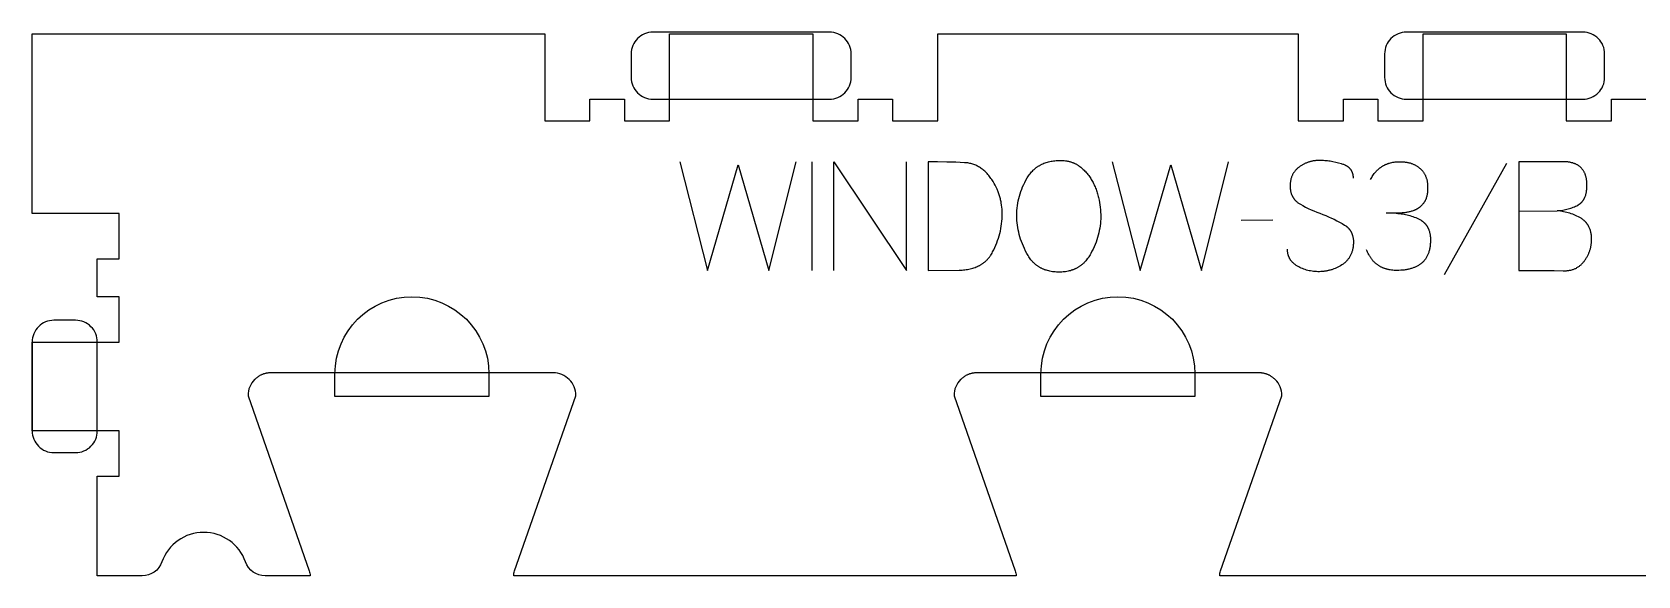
# Model space of a CAD drawing. Extents: x 0 to 4485, y 0 to 8771.
# Drawn here: x 1624.9 to 2068.2, y 4060.3 to 4210.3 of the extents above; entities that cross this region are included whole.
import ezdxf

# ---------------------------------------------------------------- set-up
doc = ezdxf.new("R2010")
doc.units = 0
for name, color, linetype in [('1_ANYTOOL_1MMDEEP_LABELS_S', 2, 'CONTINUOUS'), ('4_ANYTOOL_CUTTHROUGH_OUTSI', 5, 'CONTINUOUS'), ('5_ANYTOOL_HALF_MILL_9MM_IN', 3, 'CONTINUOUS')]:
    doc.layers.add(name, color=color, linetype=linetype)

msp = doc.modelspace()

# ---------------------------------------------------------------- linework, layer by layer
at = {"layer": '1_ANYTOOL_1MMDEEP_LABELS_S', "color": 2}
for points in [[(1803.66, 4174.59), (1811.38, 4144.59), (1819.82, 4173.69), (1828.31, 4144.59), (1835.81, 4174.59)], [(1840.18, 4174.59), (1840.18, 4144.59)], [(1846.18, 4144.59), (1846.18, 4174.59), (1866.24, 4144.59), (1866.24, 4174.59)], [(1923.06, 4174.59), (1930.78, 4144.59), (1939.22, 4173.69), (1947.71, 4144.59), (1955.21, 4174.59)], [(1989.66, 4170), (1989.66, 4170.19), (1989.66, 4170.28), (1989.65, 4170.38), (1989.64, 4170.47), (1989.64, 4170.56), (1989.62, 4170.64), (1989.61, 4170.73), (1989.6, 4170.82), (1989.58, 4170.9), (1989.57, 4170.99), (1989.55, 4171.07), (1989.53, 4171.15), (1989.51, 4171.23), (1989.48, 4171.31), (1989.46, 4171.39), (1989.43, 4171.47), (1989.4, 4171.55), (1989.38, 4171.63), (1989.34, 4171.7), (1989.31, 4171.77), (1989.28, 4171.85), (1989.24, 4171.92), (1989.2, 4171.99), (1989.16, 4172.06), (1989.12, 4172.13), (1989.08, 4172.2), (1989.04, 4172.26), (1988.99, 4172.33), (1988.94, 4172.4), (1988.89, 4172.46), (1988.84, 4172.52), (1988.79, 4172.58), (1988.74, 4172.64), (1988.68, 4172.7), (1988.63, 4172.76), (1988.57, 4172.82), (1988.51, 4172.88), (1988.45, 4172.93), (1988.38, 4172.99), (1988.32, 4173.04), (1988.25, 4173.09), (1988.18, 4173.14), (1988.11, 4173.2), (1988.04, 4173.24), (1987.97, 4173.29), (1987.9, 4173.34), (1987.82, 4173.39), (1987.74, 4173.43), (1987.66, 4173.48), (1987.58, 4173.52), (1987.5, 4173.56), (1987.33, 4173.64), (1987.15, 4173.72), (1986.97, 4173.79), (1986.78, 4173.86), (1986.59, 4173.93), (1986.39, 4173.99), (1985.57, 4174.21), (1984.77, 4174.4), (1983.99, 4174.56), (1983.22, 4174.7), (1982.84, 4174.75), (1982.46, 4174.8), (1982.09, 4174.84), (1981.72, 4174.87), (1981.35, 4174.9), (1980.99, 4174.92), (1980.63, 4174.93), (1980.28, 4174.93), (1980.08, 4174.93), (1979.89, 4174.93), (1979.7, 4174.92), (1979.51, 4174.9), (1979.32, 4174.89), (1979.13, 4174.87), (1978.94, 4174.85), (1978.75, 4174.82), (1978.57, 4174.79), (1978.39, 4174.75), (1978.2, 4174.72), (1978.02, 4174.68), (1977.84, 4174.63), (1977.66, 4174.58), (1977.49, 4174.53), (1977.31, 4174.48), (1977.14, 4174.42), (1976.96, 4174.36), (1976.79, 4174.29), (1976.62, 4174.22), (1976.45, 4174.15), (1976.28, 4174.07), (1976.11, 4173.99), (1975.95, 4173.91), (1975.78, 4173.82), (1975.62, 4173.73), (1975.46, 4173.64), (1975.3, 4173.54), (1975.14, 4173.44), (1974.98, 4173.33), (1974.82, 4173.22), (1974.66, 4173.11), (1974.51, 4173), (1974.36, 4172.88), (1974.22, 4172.76), (1974.08, 4172.63), (1973.95, 4172.5), (1973.82, 4172.37), (1973.7, 4172.24), (1973.58, 4172.1), (1973.46, 4171.96), (1973.35, 4171.82), (1973.25, 4171.67), (1973.15, 4171.52), (1973.05, 4171.37), (1972.96, 4171.22), (1972.88, 4171.06), (1972.8, 4170.9), (1972.72, 4170.73), (1972.65, 4170.57), (1972.59, 4170.4), (1972.53, 4170.22), (1972.47, 4170.05), (1972.42, 4169.87), (1972.38, 4169.68), (1972.33, 4169.5), (1972.3, 4169.31), (1972.27, 4169.12), (1972.24, 4168.92), (1972.22, 4168.73), (1972.2, 4168.52), (1972.19, 4168.32), (1972.18, 4168.11), (1972.18, 4167.9), (1972.18, 4167.69), (1972.19, 4167.48), (1972.2, 4167.27), (1972.22, 4167.07), (1972.25, 4166.87), (1972.28, 4166.67), (1972.31, 4166.48), (1972.36, 4166.29), (1972.4, 4166.1), (1972.45, 4165.92), (1972.51, 4165.74), (1972.58, 4165.57), (1972.61, 4165.48), (1972.65, 4165.39), (1972.68, 4165.31), (1972.72, 4165.23), (1972.76, 4165.14), (1972.8, 4165.06), (1972.84, 4164.98), (1972.89, 4164.9), (1972.93, 4164.83), (1972.98, 4164.75), (1973.02, 4164.67), (1973.07, 4164.6), (1973.12, 4164.52), (1973.18, 4164.45), (1973.23, 4164.37), (1973.28, 4164.3), (1973.34, 4164.23), (1973.4, 4164.16), (1973.46, 4164.09), (1973.52, 4164.02), (1973.58, 4163.95), (1973.64, 4163.89), (1973.7, 4163.82), (1973.77, 4163.76), (1973.9, 4163.63), (1974.05, 4163.51), (1974.19, 4163.39), (1974.34, 4163.27), (1974.5, 4163.16), (1974.66, 4163.05), (1974.83, 4162.95), (1975.01, 4162.85), (1975.72, 4162.46), (1976.45, 4162.08), (1977.2, 4161.71), (1977.96, 4161.35), (1978.74, 4161.01), (1979.54, 4160.67), (1980.35, 4160.35), (1981.18, 4160.04), (1982, 4159.73), (1982.81, 4159.4), (1983.6, 4159.05), (1984.36, 4158.69), (1985.11, 4158.32), (1985.83, 4157.93), (1986.54, 4157.52), (1987.22, 4157.1), (1987.39, 4156.99), (1987.55, 4156.88), (1987.7, 4156.76), (1987.78, 4156.7), (1987.85, 4156.64), (1987.92, 4156.58), (1987.99, 4156.52), (1988.06, 4156.46), (1988.13, 4156.39), (1988.19, 4156.32), (1988.26, 4156.26), (1988.32, 4156.19), (1988.38, 4156.12), (1988.44, 4156.05), (1988.5, 4155.98), (1988.56, 4155.91), (1988.62, 4155.84), (1988.67, 4155.76), (1988.72, 4155.69), (1988.77, 4155.61), (1988.82, 4155.53), (1988.87, 4155.46), (1988.92, 4155.38), (1988.97, 4155.3), (1989.01, 4155.22), (1989.05, 4155.14), (1989.09, 4155.05), (1989.13, 4154.97), (1989.17, 4154.89), (1989.21, 4154.8), (1989.24, 4154.71), (1989.28, 4154.63), (1989.31, 4154.54), (1989.34, 4154.45), (1989.37, 4154.36), (1989.4, 4154.27), (1989.42, 4154.17), (1989.47, 4153.99), (1989.52, 4153.79), (1989.55, 4153.6), (1989.58, 4153.4), (1989.61, 4153.2), (1989.63, 4152.99), (1989.64, 4152.78), (1989.65, 4152.56), (1989.65, 4152.34), (1989.65, 4152.12), (1989.64, 4151.89), (1989.62, 4151.66), (1989.6, 4151.43), (1989.57, 4151.2), (1989.54, 4150.98), (1989.51, 4150.76), (1989.46, 4150.54), (1989.42, 4150.33), (1989.37, 4150.12), (1989.31, 4149.92), (1989.25, 4149.71), (1989.18, 4149.52), (1989.11, 4149.32), (1989.03, 4149.13), (1988.95, 4148.95), (1988.87, 4148.76), (1988.78, 4148.58), (1988.68, 4148.41), (1988.58, 4148.24), (1988.47, 4148.07), (1988.36, 4147.91), (1988.24, 4147.75), (1988.12, 4147.59), (1987.99, 4147.44), (1987.86, 4147.29), (1987.72, 4147.14), (1987.58, 4147), (1987.44, 4146.86), (1987.28, 4146.73), (1987.13, 4146.6), (1986.97, 4146.47), (1986.8, 4146.35), (1986.63, 4146.23), (1986.45, 4146.11), (1986.09, 4145.89), (1985.72, 4145.68), (1985.36, 4145.49), (1984.99, 4145.31), (1984.61, 4145.15), (1984.23, 4144.99), (1984.04, 4144.92), (1983.85, 4144.86), (1983.66, 4144.79), (1983.47, 4144.73), (1983.27, 4144.68), (1983.08, 4144.62), (1982.88, 4144.58), (1982.68, 4144.53), (1982.49, 4144.49), (1982.29, 4144.45), (1982.09, 4144.41), (1981.89, 4144.38), (1981.69, 4144.35), (1981.49, 4144.33), (1981.08, 4144.29), (1980.67, 4144.26), (1980.26, 4144.25), (1979.84, 4144.25), (1979.44, 4144.26), (1979.03, 4144.29), (1978.63, 4144.33), (1978.24, 4144.38), (1977.85, 4144.44), (1977.46, 4144.52), (1977.08, 4144.61), (1976.7, 4144.71), (1976.33, 4144.83), (1975.96, 4144.96), (1975.6, 4145.1), (1975.24, 4145.25), (1974.89, 4145.42), (1974.54, 4145.6), (1974.19, 4145.79), (1974.02, 4145.89), (1973.86, 4145.99), (1973.7, 4146.1), (1973.55, 4146.21), (1973.4, 4146.32), (1973.26, 4146.44), (1973.12, 4146.56), (1972.99, 4146.68), (1972.87, 4146.8), (1972.75, 4146.93), (1972.63, 4147.06), (1972.52, 4147.19), (1972.47, 4147.26), (1972.42, 4147.33), (1972.37, 4147.39), (1972.32, 4147.46), (1972.27, 4147.53), (1972.22, 4147.61), (1972.18, 4147.68), (1972.14, 4147.75), (1972.09, 4147.82), (1972.05, 4147.9), (1972.01, 4147.97), (1971.97, 4148.05), (1971.94, 4148.12), (1971.9, 4148.2), (1971.87, 4148.28), (1971.84, 4148.36), (1971.8, 4148.44), (1971.77, 4148.52), (1971.75, 4148.6), (1971.72, 4148.68), (1971.67, 4148.84), (1971.62, 4149.01), (1971.58, 4149.18), (1971.55, 4149.36), (1971.52, 4149.53), (1971.49, 4149.71), (1971.47, 4149.9), (1971.46, 4150.08), (1971.45, 4150.27), (1971.45, 4150.46)], [(1994.38, 4169.66), (1994.54, 4169.96), (1994.7, 4170.26), (1994.87, 4170.54), (1995.05, 4170.82), (1995.23, 4171.08), (1995.42, 4171.34), (1995.62, 4171.58), (1995.72, 4171.7), (1995.82, 4171.82), (1995.93, 4171.93), (1996.03, 4172.04), (1996.14, 4172.15), (1996.25, 4172.26), (1996.36, 4172.36), (1996.47, 4172.47), (1996.58, 4172.57), (1996.69, 4172.66), (1996.81, 4172.76), (1996.93, 4172.85), (1997.05, 4172.94), (1997.17, 4173.03), (1997.29, 4173.12), (1997.42, 4173.2), (1997.54, 4173.28), (1997.67, 4173.36), (1997.8, 4173.43), (1997.93, 4173.51), (1998.06, 4173.58), (1998.19, 4173.65), (1998.33, 4173.71), (1998.46, 4173.78), (1998.6, 4173.84), (1998.74, 4173.9), (1998.88, 4173.95), (1999.03, 4174.01), (1999.17, 4174.06), (1999.32, 4174.11), (1999.46, 4174.16), (1999.61, 4174.2), (1999.92, 4174.28), (2000.22, 4174.35), (2000.54, 4174.42), (2000.86, 4174.47), (2001.19, 4174.51), (2001.52, 4174.55), (2001.86, 4174.57), (2002.21, 4174.58), (2002.56, 4174.59), (2002.77, 4174.59), (2002.98, 4174.58), (2003.19, 4174.57), (2003.39, 4174.56), (2003.59, 4174.54), (2003.79, 4174.52), (2003.98, 4174.5), (2004.18, 4174.47), (2004.37, 4174.44), (2004.56, 4174.41), (2004.74, 4174.37), (2004.93, 4174.32), (2005.11, 4174.28), (2005.28, 4174.23), (2005.46, 4174.18), (2005.63, 4174.12), (2005.8, 4174.06), (2005.97, 4173.99), (2006.14, 4173.92), (2006.3, 4173.85), (2006.46, 4173.78), (2006.62, 4173.7), (2006.78, 4173.62), (2006.93, 4173.53), (2007.08, 4173.44), (2007.23, 4173.34), (2007.38, 4173.25), (2007.52, 4173.15), (2007.66, 4173.04), (2007.8, 4172.93), (2007.94, 4172.82), (2008.07, 4172.7), (2008.2, 4172.58), (2008.33, 4172.46), (2008.45, 4172.34), (2008.57, 4172.21), (2008.68, 4172.08), (2008.79, 4171.94), (2008.9, 4171.8), (2009, 4171.66), (2009.09, 4171.52), (2009.19, 4171.37), (2009.27, 4171.22), (2009.36, 4171.07), (2009.44, 4170.91), (2009.51, 4170.75), (2009.58, 4170.59), (2009.65, 4170.42), (2009.71, 4170.25), (2009.77, 4170.08), (2009.83, 4169.91), (2009.88, 4169.73), (2009.92, 4169.55), (2009.97, 4169.36), (2010, 4169.17), (2010.04, 4168.98), (2010.07, 4168.79), (2010.09, 4168.59), (2010.11, 4168.39), (2010.13, 4168.19), (2010.14, 4167.98), (2010.15, 4167.77), (2010.15, 4167.56), (2010.15, 4167), (2010.13, 4166.67), (2010.11, 4166.35), (2010.08, 4166.04), (2010.04, 4165.74), (2010.01, 4165.59), (2009.99, 4165.44), (2009.96, 4165.3), (2009.93, 4165.16), (2009.9, 4165.03), (2009.86, 4164.89), (2009.82, 4164.76), (2009.78, 4164.63), (2009.74, 4164.51), (2009.7, 4164.38), (2009.65, 4164.26), (2009.6, 4164.14), (2009.55, 4164.03), (2009.5, 4163.92), (2009.44, 4163.8), (2009.39, 4163.7), (2009.33, 4163.59), (2009.26, 4163.49), (2009.2, 4163.39), (2009.13, 4163.29), (2009.06, 4163.2), (2008.99, 4163.1), (2008.85, 4162.93), (2008.69, 4162.75), (2008.54, 4162.59), (2008.38, 4162.43), (2008.3, 4162.35), (2008.22, 4162.28), (2008.13, 4162.2), (2008.05, 4162.13), (2007.96, 4162.06), (2007.87, 4161.99), (2007.79, 4161.93), (2007.7, 4161.86), (2007.61, 4161.8), (2007.51, 4161.74), (2007.42, 4161.68), (2007.33, 4161.62), (2007.23, 4161.56), (2007.14, 4161.51), (2007.04, 4161.45), (2006.94, 4161.4), (2006.84, 4161.35), (2006.74, 4161.3), (2006.64, 4161.26), (2006.54, 4161.21), (2006.44, 4161.17), (2006.33, 4161.13), (2006.12, 4161.05), (2005.91, 4160.97), (2005.69, 4160.91), (2005.47, 4160.84), (2005.25, 4160.78), (2005.02, 4160.73), (2004.8, 4160.68), (2004.57, 4160.63), (2004.34, 4160.59), (2004.1, 4160.55), (2003.87, 4160.51), (2003.63, 4160.48), (2003.39, 4160.46), (2003.15, 4160.44), (2002.91, 4160.42), (2002.66, 4160.41), (2002.41, 4160.4), (1998.71, 4160.36)], [(2031.92, 4174.12), (2014.74, 4143.35)], [(2035.35, 4160.92), (2045.89, 4161.05), (2046.29, 4161.08), (2046.69, 4161.12), (2047.07, 4161.17), (2047.46, 4161.22), (2047.83, 4161.29), (2048.2, 4161.37), (2048.57, 4161.45), (2048.93, 4161.54), (2049.29, 4161.65), (2049.63, 4161.76), (2049.98, 4161.88), (2050.32, 4162.01), (2050.65, 4162.14), (2050.98, 4162.29), (2051.3, 4162.45), (2051.61, 4162.61), (2051.69, 4162.65), (2051.77, 4162.7), (2051.84, 4162.74), (2051.92, 4162.79), (2051.99, 4162.84), (2052.06, 4162.89), (2052.13, 4162.94), (2052.2, 4162.99), (2052.27, 4163.05), (2052.34, 4163.1), (2052.4, 4163.16), (2052.47, 4163.22), (2052.53, 4163.28), (2052.59, 4163.34), (2052.65, 4163.4), (2052.71, 4163.46), (2052.77, 4163.53), (2052.83, 4163.59), (2052.88, 4163.66), (2052.94, 4163.73), (2052.99, 4163.8), (2053.04, 4163.87), (2053.09, 4163.94), (2053.14, 4164.02), (2053.19, 4164.09), (2053.24, 4164.17), (2053.28, 4164.25), (2053.33, 4164.33), (2053.37, 4164.41), (2053.41, 4164.49), (2053.45, 4164.58), (2053.49, 4164.66), (2053.53, 4164.75), (2053.57, 4164.84), (2053.64, 4165.02), (2053.71, 4165.2), (2053.77, 4165.39), (2053.83, 4165.59), (2053.88, 4165.79), (2053.92, 4166), (2053.96, 4166.21), (2054, 4166.43), (2054.03, 4166.66), (2054.06, 4166.89), (2054.08, 4167.12), (2054.1, 4167.36), (2054.11, 4167.61), (2054.12, 4167.86), (2054.12, 4168.12), (2054.11, 4168.52), (2054.11, 4168.71), (2054.1, 4168.9), (2054.08, 4169.09), (2054.06, 4169.27), (2054.04, 4169.46), (2054.02, 4169.63), (2053.99, 4169.81), (2053.96, 4169.98), (2053.92, 4170.15), (2053.89, 4170.32), (2053.85, 4170.48), (2053.8, 4170.64), (2053.75, 4170.8), (2053.7, 4170.95), (2053.65, 4171.1), (2053.59, 4171.25), (2053.53, 4171.39), (2053.47, 4171.53), (2053.4, 4171.67), (2053.33, 4171.8), (2053.26, 4171.93), (2053.18, 4172.06), (2053.1, 4172.19), (2053.02, 4172.31), (2052.93, 4172.43), (2052.84, 4172.54), (2052.75, 4172.65), (2052.65, 4172.76), (2052.55, 4172.87), (2052.45, 4172.97), (2052.34, 4173.07), (2052.23, 4173.17), (2052.12, 4173.26), (2052.01, 4173.35), (2051.89, 4173.44), (2051.76, 4173.52), (2051.64, 4173.6), (2051.51, 4173.68), (2051.38, 4173.75), (2051.24, 4173.82), (2051.1, 4173.89), (2050.96, 4173.96), (2050.82, 4174.02), (2050.67, 4174.08), (2050.52, 4174.13), (2050.36, 4174.19), (2050.2, 4174.23), (2050.04, 4174.28), (2049.88, 4174.32), (2049.71, 4174.36), (2049.54, 4174.4), (2049.36, 4174.43), (2049.18, 4174.46), (2049, 4174.49), (2048.82, 4174.51), (2048.63, 4174.53), (2048.44, 4174.55), (2048.25, 4174.56), (2047.85, 4174.58), (2047.44, 4174.59), (2035.35, 4174.59)], [(2035.35, 4174.59), (2035.35, 4144.59), (2045.04, 4144.59), (2047.56, 4144.5), (2047.79, 4144.5), (2048.02, 4144.5), (2048.24, 4144.5), (2048.46, 4144.52), (2048.68, 4144.53), (2048.89, 4144.56), (2049.1, 4144.58), (2049.31, 4144.62), (2049.51, 4144.66), (2049.71, 4144.7), (2049.91, 4144.75), (2050.1, 4144.81), (2050.29, 4144.87), (2050.48, 4144.94), (2050.67, 4145.01), (2050.85, 4145.09), (2051.03, 4145.17), (2051.2, 4145.26), (2051.37, 4145.36), (2051.54, 4145.46), (2051.71, 4145.56), (2051.87, 4145.67), (2052.03, 4145.79), (2052.19, 4145.91), (2052.34, 4146.04), (2052.49, 4146.18), (2052.64, 4146.32), (2052.78, 4146.46), (2052.92, 4146.61), (2053.06, 4146.77), (2053.2, 4146.93), (2053.33, 4147.1), (2053.46, 4147.27), (2053.58, 4147.44), (2053.7, 4147.61), (2053.82, 4147.79), (2053.93, 4147.96), (2054.03, 4148.14), (2054.14, 4148.31), (2054.24, 4148.49), (2054.33, 4148.67), (2054.42, 4148.85), (2054.51, 4149.04), (2054.6, 4149.22), (2054.67, 4149.4), (2054.75, 4149.59), (2054.82, 4149.78), (2054.89, 4149.96), (2054.95, 4150.15), (2055.01, 4150.34), (2055.06, 4150.53), (2055.11, 4150.72), (2055.16, 4150.92), (2055.2, 4151.11), (2055.24, 4151.31), (2055.28, 4151.5), (2055.31, 4151.7), (2055.33, 4151.9), (2055.36, 4152.1), (2055.37, 4152.3), (2055.39, 4152.5), (2055.4, 4152.71), (2055.4, 4152.91), (2055.41, 4153.12), (2055.4, 4153.37), (2055.4, 4153.62), (2055.38, 4153.86), (2055.36, 4154.1), (2055.34, 4154.33), (2055.3, 4154.56), (2055.27, 4154.79), (2055.22, 4155.01), (2055.18, 4155.23), (2055.12, 4155.44), (2055.06, 4155.65), (2055, 4155.85), (2054.93, 4156.05), (2054.85, 4156.24), (2054.77, 4156.43), (2054.68, 4156.62), (2054.63, 4156.71), (2054.58, 4156.8), (2054.54, 4156.89), (2054.48, 4156.97), (2054.43, 4157.06), (2054.38, 4157.14), (2054.32, 4157.23), (2054.27, 4157.31), (2054.21, 4157.39), (2054.15, 4157.47), (2054.09, 4157.55), (2054.03, 4157.63), (2053.97, 4157.71), (2053.9, 4157.79), (2053.84, 4157.86), (2053.77, 4157.94), (2053.7, 4158.01), (2053.63, 4158.08), (2053.56, 4158.15), (2053.48, 4158.22), (2053.41, 4158.29), (2053.33, 4158.36), (2053.18, 4158.49), (2053.01, 4158.61), (2052.85, 4158.74), (2052.67, 4158.85), (2052.49, 4158.97), (2052.13, 4159.18), (2051.75, 4159.39), (2051.37, 4159.58), (2050.99, 4159.76), (2050.6, 4159.94), (2050.2, 4160.09), (2049.8, 4160.24), (2049.39, 4160.38), (2048.97, 4160.5), (2048.55, 4160.61), (2048.12, 4160.71), (2047.69, 4160.8), (2047.25, 4160.88), (2046.8, 4160.95), (2046.35, 4161), (2045.89, 4161.05)], [(1967.42, 4158.48), (1958.64, 4158.39)], [(2001.49, 4160.36), (2001.93, 4160.33), (2002.36, 4160.3), (2002.79, 4160.25), (2003.22, 4160.19), (2003.63, 4160.12), (2004.05, 4160.04), (2004.46, 4159.94), (2004.87, 4159.84), (2005.27, 4159.73), (2005.67, 4159.6), (2006.06, 4159.47), (2006.45, 4159.32), (2006.84, 4159.16), (2007.22, 4158.99), (2007.59, 4158.82), (2007.96, 4158.63), (2008.15, 4158.53), (2008.32, 4158.42), (2008.41, 4158.37), (2008.49, 4158.31), (2008.58, 4158.25), (2008.66, 4158.2), (2008.74, 4158.14), (2008.82, 4158.08), (2008.89, 4158.01), (2008.97, 4157.95), (2009.04, 4157.89), (2009.12, 4157.82), (2009.19, 4157.76), (2009.26, 4157.69), (2009.33, 4157.62), (2009.39, 4157.55), (2009.46, 4157.48), (2009.52, 4157.41), (2009.59, 4157.33), (2009.65, 4157.26), (2009.71, 4157.18), (2009.77, 4157.11), (2009.82, 4157.03), (2009.88, 4156.95), (2009.93, 4156.87), (2009.99, 4156.78), (2010.04, 4156.7), (2010.09, 4156.62), (2010.14, 4156.53), (2010.18, 4156.44), (2010.23, 4156.36), (2010.27, 4156.27), (2010.31, 4156.18), (2010.36, 4156.09), (2010.39, 4155.99), (2010.43, 4155.9), (2010.51, 4155.71), (2010.57, 4155.51), (2010.63, 4155.31), (2010.69, 4155.1), (2010.74, 4154.89), (2010.78, 4154.68), (2010.82, 4154.46), (2010.85, 4154.23), (2010.88, 4154), (2010.9, 4153.77), (2010.91, 4153.53), (2010.92, 4153.28), (2010.92, 4153.03), (2010.92, 4152.75), (2010.91, 4152.48), (2010.9, 4152.21), (2010.88, 4151.95), (2010.86, 4151.69), (2010.83, 4151.43), (2010.8, 4151.18), (2010.77, 4150.94), (2010.72, 4150.7), (2010.68, 4150.47), (2010.63, 4150.24), (2010.57, 4150.01), (2010.51, 4149.79), (2010.45, 4149.58), (2010.38, 4149.37), (2010.3, 4149.16), (2010.22, 4148.96), (2010.13, 4148.77), (2010.04, 4148.58), (2009.95, 4148.4), (2009.85, 4148.22), (2009.75, 4148.04), (2009.64, 4147.87), (2009.52, 4147.7), (2009.4, 4147.54), (2009.28, 4147.39), (2009.15, 4147.24), (2009.09, 4147.17), (2009.02, 4147.09), (2008.95, 4147.02), (2008.88, 4146.95), (2008.81, 4146.88), (2008.74, 4146.82), (2008.66, 4146.75), (2008.59, 4146.69), (2008.44, 4146.56), (2008.28, 4146.44), (2008.12, 4146.32), (2007.95, 4146.21), (2007.79, 4146.1), (2007.61, 4145.99), (2007.44, 4145.89), (2007.26, 4145.79), (2007.08, 4145.7), (2006.89, 4145.61), (2006.71, 4145.52), (2006.51, 4145.44), (2006.32, 4145.36), (2006.12, 4145.28), (2005.92, 4145.21), (2005.71, 4145.15), (2005.5, 4145.08), (2005.29, 4145.02), (2005.07, 4144.97), (2004.85, 4144.91), (2004.63, 4144.87), (2004.4, 4144.82), (2004.17, 4144.78), (2003.93, 4144.75), (2003.69, 4144.71), (2003.21, 4144.66), (2002.71, 4144.62), (2002.19, 4144.6), (2001.66, 4144.59), (2001.28, 4144.6), (2000.91, 4144.61), (2000.54, 4144.64), (2000.18, 4144.68), (1999.83, 4144.73), (1999.66, 4144.76), (1999.49, 4144.79), (1999.32, 4144.82), (1999.15, 4144.86), (1998.99, 4144.9), (1998.82, 4144.95), (1998.66, 4144.99), (1998.5, 4145.04), (1998.35, 4145.09), (1998.19, 4145.15), (1998.04, 4145.2), (1997.89, 4145.26), (1997.74, 4145.33), (1997.59, 4145.39), (1997.44, 4145.46), (1997.3, 4145.53), (1997.16, 4145.6), (1997.02, 4145.68), (1996.88, 4145.76), (1996.74, 4145.84), (1996.61, 4145.93), (1996.48, 4146.01), (1996.35, 4146.1), (1996.22, 4146.2), (1996.09, 4146.29), (1995.97, 4146.39), (1995.85, 4146.49), (1995.73, 4146.6), (1995.61, 4146.71), (1995.49, 4146.82), (1995.38, 4146.93), (1995.26, 4147.04), (1995.15, 4147.16), (1995.04, 4147.28), (1994.93, 4147.41), (1994.83, 4147.53), (1994.73, 4147.66), (1994.62, 4147.8), (1994.53, 4147.93), (1994.43, 4148.07), (1994.33, 4148.21), (1994.24, 4148.35), (1994.15, 4148.5), (1994.06, 4148.65), (1993.88, 4148.95), (1993.72, 4149.27), (1993.56, 4149.6), (1993.41, 4149.94), (1993.26, 4150.29)]]:
    msp.add_lwpolyline(points, dxfattribs=at)
for points in [[(1872.28, 4174.59), (1872.28, 4144.59), (1880.81, 4144.68), (1881.22, 4144.69), (1881.62, 4144.7), (1882.02, 4144.73), (1882.4, 4144.77), (1882.78, 4144.82), (1883.16, 4144.88), (1883.52, 4144.94), (1883.88, 4145.02), (1884.22, 4145.11), (1884.57, 4145.2), (1884.9, 4145.31), (1885.22, 4145.42), (1885.54, 4145.54), (1885.69, 4145.61), (1885.85, 4145.68), (1886, 4145.75), (1886.15, 4145.82), (1886.3, 4145.89), (1886.44, 4145.97), (1886.59, 4146.05), (1886.73, 4146.13), (1886.87, 4146.22), (1887.01, 4146.3), (1887.14, 4146.39), (1887.28, 4146.48), (1887.41, 4146.58), (1887.54, 4146.67), (1887.66, 4146.77), (1887.79, 4146.87), (1887.91, 4146.98), (1888.04, 4147.08), (1888.16, 4147.19), (1888.27, 4147.3), (1888.39, 4147.41), (1888.51, 4147.53), (1888.62, 4147.65), (1888.73, 4147.76), (1888.84, 4147.89), (1888.94, 4148.01), (1889.05, 4148.14), (1889.15, 4148.27), (1889.25, 4148.4), (1889.35, 4148.53), (1889.44, 4148.67), (1889.54, 4148.81), (1889.72, 4149.09), (1889.9, 4149.39), (1890.06, 4149.69), (1890.38, 4150.31), (1890.68, 4150.93), (1890.95, 4151.56), (1891.21, 4152.2), (1891.44, 4152.84), (1891.66, 4153.49), (1891.85, 4154.14), (1892.02, 4154.8), (1892.18, 4155.46), (1892.31, 4156.13), (1892.42, 4156.81), (1892.52, 4157.49), (1892.59, 4158.18), (1892.64, 4158.87), (1892.67, 4159.57), (1892.68, 4160.28), (1892.67, 4160.87), (1892.64, 4161.46), (1892.59, 4162.05), (1892.52, 4162.63), (1892.44, 4163.2), (1892.38, 4163.48), (1892.33, 4163.77), (1892.27, 4164.05), (1892.2, 4164.33), (1892.13, 4164.61), (1892.06, 4164.88), (1891.98, 4165.16), (1891.89, 4165.43), (1891.8, 4165.7), (1891.71, 4165.97), (1891.61, 4166.24), (1891.5, 4166.51), (1891.39, 4166.78), (1891.28, 4167.04), (1891.04, 4167.57), (1890.78, 4168.08), (1890.49, 4168.6), (1890.19, 4169.1), (1890, 4169.41), (1889.8, 4169.71), (1889.6, 4169.99), (1889.39, 4170.27), (1889.19, 4170.54), (1888.97, 4170.8), (1888.76, 4171.05), (1888.54, 4171.29), (1888.32, 4171.53), (1888.09, 4171.75), (1887.87, 4171.96), (1887.63, 4172.17), (1887.4, 4172.36), (1887.16, 4172.55), (1886.92, 4172.72), (1886.67, 4172.89), (1886.42, 4173.05), (1886.17, 4173.2), (1885.92, 4173.34), (1885.66, 4173.47), (1885.4, 4173.59), (1885.13, 4173.7), (1884.86, 4173.8), (1884.59, 4173.9), (1884.31, 4173.98), (1884.03, 4174.06), (1883.75, 4174.12), (1883.46, 4174.18), (1883.17, 4174.23), (1882.88, 4174.26), (1882.59, 4174.29), (1882.29, 4174.31), (1879.85, 4174.42), (1877.37, 4174.5), (1874.85, 4174.56)], [(1908.75, 4174.93), (1909.12, 4174.93), (1909.49, 4174.91), (1909.84, 4174.88), (1910.19, 4174.84), (1910.37, 4174.82), (1910.54, 4174.79), (1910.71, 4174.76), (1910.87, 4174.72), (1911.04, 4174.69), (1911.2, 4174.65), (1911.36, 4174.61), (1911.52, 4174.56), (1911.68, 4174.52), (1911.84, 4174.46), (1912, 4174.41), (1912.15, 4174.35), (1912.3, 4174.3), (1912.45, 4174.23), (1912.6, 4174.17), (1912.74, 4174.1), (1912.89, 4174.03), (1913.03, 4173.96), (1913.17, 4173.88), (1913.31, 4173.8), (1913.45, 4173.72), (1913.58, 4173.63), (1913.72, 4173.54), (1913.85, 4173.45), (1914.11, 4173.27), (1914.36, 4173.07), (1914.61, 4172.87), (1914.85, 4172.66), (1915.09, 4172.45), (1915.32, 4172.23), (1915.54, 4172.01), (1915.76, 4171.78), (1915.98, 4171.54), (1916.18, 4171.3), (1916.38, 4171.05), (1916.58, 4170.79), (1916.77, 4170.53), (1916.95, 4170.26), (1917.13, 4169.98), (1917.3, 4169.7), (1917.47, 4169.42), (1917.63, 4169.13), (1917.78, 4168.84), (1917.93, 4168.54), (1918.07, 4168.24), (1918.21, 4167.93), (1918.34, 4167.63), (1918.47, 4167.31), (1918.59, 4167), (1918.7, 4166.68), (1918.81, 4166.36), (1918.92, 4166.03), (1919.01, 4165.7), (1919.1, 4165.37), (1919.19, 4165.03), (1919.27, 4164.69), (1919.42, 4164.01), (1919.54, 4163.33), (1919.65, 4162.66), (1919.74, 4162), (1919.81, 4161.34), (1919.85, 4160.7), (1919.88, 4160.05), (1919.89, 4159.42), (1919.88, 4158.78), (1919.85, 4158.14), (1919.8, 4157.51), (1919.72, 4156.87), (1919.62, 4156.23), (1919.5, 4155.59), (1919.36, 4154.96), (1919.2, 4154.32), (1919.02, 4153.68), (1918.81, 4153.04), (1918.59, 4152.41), (1918.34, 4151.77), (1918.07, 4151.13), (1917.78, 4150.49), (1917.46, 4149.86), (1917.13, 4149.22), (1916.95, 4148.9), (1916.77, 4148.6), (1916.58, 4148.31), (1916.39, 4148.02), (1916.19, 4147.75), (1915.98, 4147.48), (1915.77, 4147.23), (1915.55, 4146.99), (1915.43, 4146.87), (1915.32, 4146.75), (1915.21, 4146.64), (1915.09, 4146.53), (1914.97, 4146.42), (1914.85, 4146.31), (1914.73, 4146.21), (1914.61, 4146.11), (1914.48, 4146.01), (1914.36, 4145.92), (1914.23, 4145.82), (1914.1, 4145.73), (1913.97, 4145.64), (1913.84, 4145.56), (1913.7, 4145.47), (1913.57, 4145.39), (1913.43, 4145.31), (1913.29, 4145.24), (1913.15, 4145.17), (1913.01, 4145.09), (1912.87, 4145.03), (1912.72, 4144.96), (1912.57, 4144.9), (1912.43, 4144.84), (1912.28, 4144.78), (1912.13, 4144.72), (1911.97, 4144.67), (1911.82, 4144.62), (1911.51, 4144.52), (1911.19, 4144.44), (1910.86, 4144.36), (1910.53, 4144.3), (1910.19, 4144.24), (1909.85, 4144.2), (1909.5, 4144.16), (1909.14, 4144.14), (1908.78, 4144.12), (1908.41, 4144.12), (1908.02, 4144.12), (1907.65, 4144.14), (1907.28, 4144.16), (1906.92, 4144.2), (1906.56, 4144.24), (1906.21, 4144.3), (1905.87, 4144.37), (1905.53, 4144.44), (1905.21, 4144.53), (1904.88, 4144.62), (1904.72, 4144.68), (1904.57, 4144.73), (1904.41, 4144.79), (1904.26, 4144.85), (1904.11, 4144.91), (1903.96, 4144.97), (1903.81, 4145.04), (1903.66, 4145.11), (1903.51, 4145.18), (1903.37, 4145.26), (1903.23, 4145.33), (1903.09, 4145.41), (1902.95, 4145.5), (1902.81, 4145.58), (1902.68, 4145.67), (1902.54, 4145.76), (1902.41, 4145.85), (1902.28, 4145.95), (1902.15, 4146.04), (1902.02, 4146.14), (1901.9, 4146.25), (1901.77, 4146.35), (1901.65, 4146.46), (1901.53, 4146.57), (1901.41, 4146.68), (1901.3, 4146.8), (1901.18, 4146.91), (1901.07, 4147.04), (1900.95, 4147.16), (1900.84, 4147.28), (1900.63, 4147.54), (1900.42, 4147.81), (1900.22, 4148.09), (1900.02, 4148.38), (1899.83, 4148.68), (1899.65, 4148.98), (1899.47, 4149.3), (1899.14, 4149.95), (1898.82, 4150.6), (1898.53, 4151.25), (1898.26, 4151.9), (1898.01, 4152.55), (1897.79, 4153.2), (1897.58, 4153.85), (1897.4, 4154.5), (1897.24, 4155.15), (1897.1, 4155.8), (1896.98, 4156.45), (1896.88, 4157.11), (1896.8, 4157.76), (1896.75, 4158.41), (1896.72, 4159.06), (1896.71, 4159.72), (1896.72, 4160.41), (1896.75, 4161.1), (1896.81, 4161.78), (1896.89, 4162.46), (1896.99, 4163.13), (1897.11, 4163.79), (1897.26, 4164.45), (1897.43, 4165.1), (1897.62, 4165.75), (1897.84, 4166.39), (1898.07, 4167.02), (1898.33, 4167.65), (1898.62, 4168.28), (1898.92, 4168.89), (1899.25, 4169.51), (1899.6, 4170.11), (1899.78, 4170.41), (1899.97, 4170.69), (1900.17, 4170.97), (1900.38, 4171.24), (1900.59, 4171.5), (1900.8, 4171.75), (1901.03, 4171.99), (1901.26, 4172.22), (1901.37, 4172.33), (1901.49, 4172.44), (1901.61, 4172.55), (1901.74, 4172.65), (1901.86, 4172.76), (1901.99, 4172.86), (1902.11, 4172.95), (1902.24, 4173.05), (1902.37, 4173.14), (1902.51, 4173.23), (1902.64, 4173.32), (1902.78, 4173.41), (1902.91, 4173.49), (1903.05, 4173.57), (1903.19, 4173.65), (1903.33, 4173.73), (1903.48, 4173.8), (1903.62, 4173.87), (1903.92, 4174.01), (1904.22, 4174.14), (1904.53, 4174.25), (1904.85, 4174.36), (1905.17, 4174.46), (1905.5, 4174.55), (1905.83, 4174.63), (1906.17, 4174.7), (1906.52, 4174.76), (1906.88, 4174.81), (1907.24, 4174.86), (1907.61, 4174.89), (1907.98, 4174.91), (1908.36, 4174.93)]]:
    msp.add_lwpolyline(points, close=True, dxfattribs=at)
at = {"layer": '4_ANYTOOL_CUTTHROUGH_OUTSI', "color": 5}
msp.add_lwpolyline([(2091.43, 4060.33), (1952.74, 4060.33, -0.061485), (1952.97, 4061.72), (1969.89, 4110.04), (1969.89, 4110.08), (1969.89, 4110.08, 0.198912), (1968.06, 4114.5), (1967.95, 4114.61), (1967.84, 4114.71), (1967.72, 4114.81), (1967.61, 4114.91), (1967.49, 4115), (1967.37, 4115.09), (1967.24, 4115.18), (1967.12, 4115.27), (1966.99, 4115.36), (1966.86, 4115.44), (1966.72, 4115.51), (1966.59, 4115.59), (1966.45, 4115.66), (1966.31, 4115.73), (1966.17, 4115.79), (1966.03, 4115.86), (1965.88, 4115.91), (1965.74, 4115.97), (1965.59, 4116.02), (1965.44, 4116.06), (1965.29, 4116.11), (1965.14, 4116.15), (1964.99, 4116.18), (1964.84, 4116.21), (1964.69, 4116.24), (1964.54, 4116.27), (1964.39, 4116.29), (1964.24, 4116.3), (1964.09, 4116.31), (1963.94, 4116.32), (1963.79, 4116.33), (1963.64, 4116.33), (1885.64, 4116.33), (1885.49, 4116.33), (1885.34, 4116.32), (1885.18, 4116.31), (1885.03, 4116.3), (1884.88, 4116.29), (1884.73, 4116.27), (1884.58, 4116.24), (1884.43, 4116.21), (1884.28, 4116.18), (1884.13, 4116.15), (1883.98, 4116.11), (1883.83, 4116.06), (1883.68, 4116.02), (1883.53, 4115.97), (1883.39, 4115.91), (1883.24, 4115.86), (1883.1, 4115.79), (1882.96, 4115.73), (1882.82, 4115.66), (1882.68, 4115.59), (1882.55, 4115.51), (1882.41, 4115.44), (1882.28, 4115.36), (1882.15, 4115.27), (1882.03, 4115.18), (1881.9, 4115.09), (1881.78, 4115), (1881.66, 4114.91), (1881.55, 4114.81), (1881.43, 4114.71), (1881.32, 4114.61), (1881.22, 4114.5, 0.198912), (1879.39, 4110.08), (1879.39, 4110.04), (1879.4, 4110), (1896.3, 4061.72), (1896.3, 4061.72, -0.061485), (1896.53, 4060.33), (1757.84, 4060.33, -0.061485), (1758.07, 4061.72), (1774.99, 4110.04), (1774.99, 4110.08), (1774.99, 4110.08, 0.414214), (1768.74, 4116.33), (1690.74, 4116.33), (1690.59, 4116.33), (1690.44, 4116.32), (1690.28, 4116.31), (1690.13, 4116.3), (1689.98, 4116.29), (1689.83, 4116.27), (1689.68, 4116.24), (1689.53, 4116.21), (1689.38, 4116.18), (1689.23, 4116.15), (1689.08, 4116.11), (1688.93, 4116.06), (1688.78, 4116.02), (1688.63, 4115.97), (1688.49, 4115.91), (1688.34, 4115.86), (1688.2, 4115.79), (1688.06, 4115.73), (1687.92, 4115.66), (1687.78, 4115.59), (1687.65, 4115.51), (1687.51, 4115.44), (1687.38, 4115.36), (1687.25, 4115.27), (1687.13, 4115.18), (1687, 4115.09), (1686.88, 4115), (1686.76, 4114.91), (1686.65, 4114.81), (1686.53, 4114.71), (1686.42, 4114.61), (1686.32, 4114.5, 0.198912), (1684.49, 4110.08), (1684.49, 4110.04), (1684.5, 4110), (1701.4, 4061.72), (1701.4, 4061.72, -0.061485), (1701.63, 4060.33), (1689.23, 4060.33, -0.317837), (1683.81, 4064.16, 0.317837), (1672.26, 4072.33, 0.317837), (1660.71, 4064.16, -0.317837), (1655.29, 4060.33), (1642.89, 4060.33), (1642.89, 4087.83), (1648.89, 4087.83), (1648.89, 4100.33), (1624.89, 4100.33), (1624.89, 4124.83), (1648.89, 4124.83), (1648.89, 4137.33), (1642.89, 4137.33), (1642.89, 4147.83), (1648.89, 4147.83), (1648.89, 4160.33), (1624.89, 4160.33), (1624.89, 4209.83), (1766.39, 4209.83), (1766.39, 4185.83), (1778.89, 4185.83), (1778.89, 4191.83), (1788.39, 4191.83), (1788.39, 4185.83), (1800.89, 4185.83), (1800.89, 4209.83), (1840.39, 4209.83), (1840.39, 4185.83), (1852.89, 4185.83), (1852.89, 4191.83), (1862.39, 4191.83), (1862.39, 4185.83), (1874.89, 4185.83), (1874.89, 4209.83), (1974.39, 4209.83), (1974.39, 4185.83), (1986.89, 4185.83), (1986.89, 4191.83), (1996.39, 4191.83), (1996.39, 4185.83), (2008.89, 4185.83), (2008.89, 4209.83), (2048.39, 4209.83), (2048.39, 4185.83), (2060.89, 4185.83), (2060.89, 4191.83), (2070.39, 4191.83)], format="xyb", dxfattribs=at)
at = {"layer": '5_ANYTOOL_HALF_MILL_9MM_IN'}
for points in [[(1796.26, 4210.33, 0.414214), (1790.26, 4204.33), (1790.26, 4197.83, 0.414214), (1796.26, 4191.83), (1845.01, 4191.83, 0.414214), (1851.01, 4197.83), (1851.01, 4204.33, 0.414214), (1845.01, 4210.33)], [(2004.26, 4210.33, 0.414214), (1998.26, 4204.33), (1998.26, 4197.83, 0.414214), (2004.26, 4191.83), (2053.01, 4191.83, 0.414214), (2059.01, 4197.83), (2059.01, 4204.33, 0.414214), (2053.01, 4210.33)], [(1708.49, 4116.08, -1), (1750.99, 4116.08), (1750.99, 4115.83), (1750.99, 4109.83), (1708.49, 4109.83), (1708.49, 4115.83), (1708.49, 4116.08)], [(1903.39, 4116.08, -1), (1945.89, 4116.08), (1945.89, 4115.83), (1945.89, 4109.83), (1903.39, 4109.83), (1903.39, 4115.83), (1903.39, 4116.08)], [(1630.89, 4130.83, 0.414214), (1624.89, 4124.83), (1624.89, 4100.33, 0.414214), (1630.89, 4094.33), (1636.89, 4094.33, 0.414214), (1642.89, 4100.33), (1642.89, 4124.83, 0.414214), (1636.89, 4130.83)]]:
    msp.add_lwpolyline(points, format="xyb", close=True, dxfattribs=at)

doc.saveas('drawing.dxf')
